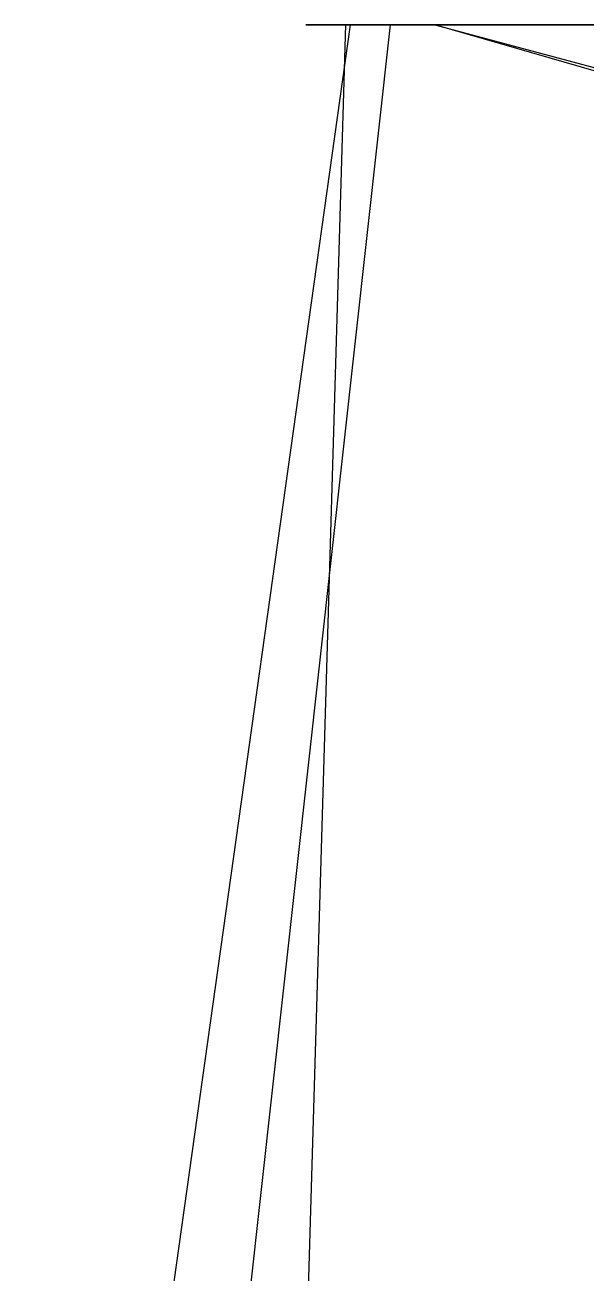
# Model space of a CAD drawing. Extents: x -7423 to 7380, y 2036 to 20000.
# Drawn here: x -2661 to -2130, y 18820 to 20000 of the extents above; entities that cross this region are included whole.
import ezdxf

# ---------------------------------------------------------------- set-up
doc = ezdxf.new("R2010")
doc.units = 0

msp = doc.modelspace()

# ---------------------------------------------------------------- linework, layer by layer
for p, q in [((-3532.8025, 11591.3462), (-2353.125, 20000, 2473.2143)), ((-2315.625, 20000, 2500), (-3159.8558, 12384.6154)), ((-2357.8125, 20000, 2491.0714), (-2533.6789, 14043.2692)), ((-2362.5, 20000, 2955.3571), (-2395.3125, 20000, 2973.2143)), ((-2395.3125, 20000, 2973.2143), (-2367.1875, 20000, 2964.2857)), ((-2367.1875, 20000, 3098.2143), (-2395.3125, 20000, 3107.1429)), ((-2395.3125, 20000, 3107.1429), (-2390.625, 20000, 3098.2143)), ((-2390.625, 20000, 3098.2143), (-2367.1875, 20000, 3098.2143)), ((-2362.5, 20000, 2625), (-2385.9375, 20000, 2607.1429)), ((-2385.9375, 20000, 2607.1429), (-2362.5, 20000, 2589.2857)), ((-2362.5, 20000, 3035.7143), (-2381.25, 20000, 3044.6429)), ((-2381.25, 20000, 3044.6429), (-2376.5625, 20000, 3035.7143)), ((-2376.5625, 20000, 3035.7143), (-2362.5, 20000, 3035.7143)), ((-2339.0625, 20000, 2598.2143), (-2371.875, 20000, 2714.2857)), ((-2371.875, 20000, 2714.2857), (-2362.5, 20000, 2625)), ((-2367.1875, 20000, 2964.2857), (-2362.5, 20000, 2955.3571)), ((-2362.5, 20000, 3982.1429), (-2367.1875, 20000, 3937.5)), ((-2367.1875, 20000, 3937.5), (-2353.125, 20000, 3946.4286)), ((-2339.0625, 20000, 3803.5714), (-2367.1875, 20000, 3750)), ((-2367.1875, 20000, 3750), (-2357.8125, 20000, 3767.8571)), ((-2362.5, 20000, 3714.2857), (-2367.1875, 20000, 3678.5714)), ((-2367.1875, 20000, 3678.5714), (-2353.125, 20000, 3660.7143)), ((-2353.125, 20000, 3660.7143), (-2367.1875, 20000, 3642.8571)), ((-2367.1875, 20000, 3642.8571), (-2339.0625, 20000, 3651.7857)), ((-2362.5, 20000, 2589.2857), (-2357.8125, 20000, 2491.0714)), ((-2250, 20000, 3982.1429), (-2362.5, 20000, 3982.1429)), ((-2353.125, 20000, 3723.2143), (-2362.5, 20000, 3714.2857)), ((-2348.4375, 20000, 3892.8571), (-2357.8125, 20000, 3839.2857)), ((-2357.8125, 20000, 3839.2857), (-2339.0625, 20000, 3803.5714)), ((-2357.8125, 20000, 3767.8571), (-2339.0625, 20000, 3705.3571)), ((-2329.6875, 20000, 3375), (-2357.8125, 20000, 3383.9286)), ((-2357.8125, 20000, 3383.9286), (-2329.6875, 20000, 3357.1429)), ((-2353.125, 20000, 2473.2143), (-2353.125, 20000, 2589.2857)), ((-2353.125, 20000, 2589.2857), (-2339.0625, 20000, 2598.2143)), ((-2353.125, 20000, 3946.4286), (-2348.4375, 20000, 3892.8571)), ((-2348.4375, 20000, 3687.5), (-2353.125, 20000, 3723.2143)), ((-2339.0625, 20000, 3651.7857), (-2353.125, 20000, 3580.3571)), ((-2353.125, 20000, 3580.3571), (-2334.375, 20000, 3598.2143)), ((-2315.625, 20000, 3026.7857), (-2348.4375, 20000, 3035.7143)), ((-2348.4375, 20000, 3035.7143), (-2343.75, 20000, 3026.7857)), ((-2339.0625, 20000, 3705.3571), (-2348.4375, 20000, 3687.5)), ((-2343.75, 20000, 3026.7857), (-2315.625, 20000, 3026.7857)), ((-2320.3125, 20000, 3071.4286), (-2343.75, 20000, 3071.4286)), ((-2343.75, 20000, 3071.4286), (-2339.0625, 20000, 3062.5)), ((-2329.6875, 20000, 3553.5714), (-2343.75, 20000, 3517.8571)), ((-2343.75, 20000, 3517.8571), (-2320.3125, 20000, 3464.2857)), ((-2339.0625, 20000, 3062.5), (-2320.3125, 20000, 3071.4286)), ((-2329.6875, 20000, 3357.1429), (-2339.0625, 20000, 3339.2857)), ((-2339.0625, 20000, 3339.2857), (-2282.8125, 20000, 3312.5)), ((-2334.375, 20000, 3598.2143), (-2329.6875, 20000, 3553.5714)), ((-2320.3125, 20000, 3464.2857), (-2329.6875, 20000, 3375)), ((-2301.5625, 20000, 2517.8571), (-2315.625, 20000, 2500)), ((-2310.9375, 20000, 2758.9286), (-2315.625, 20000, 2848.2143)), ((-2315.625, 20000, 2848.2143), (-2310.9375, 20000, 2767.8571)), ((-2273.4375, 20000, 3232.1429), (-2315.625, 20000, 3223.2143)), ((-2315.625, 20000, 3223.2143), (-2310.9375, 20000, 3214.2857)), ((-2292.1875, 20000, 3875), (-2315.625, 20000, 3910.7143)), ((-2315.625, 20000, 3910.7143), (-2310.9375, 20000, 3973.2143)), ((-2310.9375, 20000, 2767.8571), (-2310.9375, 20000, 2758.9286)), ((-2310.9375, 20000, 3214.2857), (-2273.4375, 20000, 3232.1429)), ((-2278.125, 20000, 3687.5), (-2310.9375, 20000, 3714.2857)), ((-2310.9375, 20000, 3714.2857), (-2306.25, 20000, 3767.8571)), ((-2310.9375, 20000, 3973.2143), (-2264.0625, 20000, 3973.2143)), ((-2306.25, 20000, 3767.8571), (-2273.4375, 20000, 3776.7857)), ((-2165.625, 20000, 2437.5), (-2301.5625, 20000, 2517.8571)), ((-2264.0625, 20000, 3776.7857), (-2301.5625, 20000, 3785.7143)), ((-2301.5625, 20000, 3785.7143), (-2292.1875, 20000, 3875)), ((-2278.125, 20000, 1732.1429), (-2296.875, 20000, 2464.2857)), ((-2296.875, 20000, 2464.2857), (-2015.625, 20000, 2312.5)), ((-2278.125, 20000, 3401.7857), (-2296.875, 20000, 3419.6429)), ((-2296.875, 20000, 3419.6429), (-2231.25, 20000, 3419.6429)), ((-2264.0625, 20000, 3491.0714), (-2296.875, 20000, 3500)), ((-2296.875, 20000, 3500), (-2264.0625, 20000, 3508.9286)), ((-2282.8125, 20000, 3508.9286), (-2296.875, 20000, 3571.4286)), ((-2296.875, 20000, 3571.4286), (-2296.875, 20000, 3625)), ((-2296.875, 20000, 3625), (-2282.8125, 20000, 3633.9286)), ((-2282.8125, 20000, 3633.9286), (-2296.875, 20000, 3669.6429)), ((-2296.875, 20000, 3669.6429), (-2278.125, 20000, 3687.5)), ((-2282.8125, 20000, 3348.2143), (-2292.1875, 20000, 3375)), ((-2292.1875, 20000, 3375), (-2259.375, 20000, 3375)), ((-2282.8125, 20000, 2696.4286), (-2287.5, 20000, 2589.2857)), ((-2287.5, 20000, 2589.2857), (-2273.4375, 20000, 2571.4286)), ((-2278.125, 20000, 2642.8571), (-2282.8125, 20000, 2696.4286)), ((-2264.0625, 20000, 1616.0714), (-2282.8125, 20000, 1625)), ((-2282.8125, 20000, 1625), (-2282.8125, 20000, 1714.2857)), ((-2282.8125, 20000, 1714.2857), (-2226.5625, 20000, 1714.2857)), ((-2282.8125, 20000, 3089.2857), (-2231.25, 20000, 3089.2857)), ((-2231.25, 20000, 3089.2857), (-2282.8125, 20000, 3098.2143)), ((-2282.8125, 20000, 3098.2143), (-2282.8125, 20000, 3089.2857)), ((-2282.8125, 20000, 3312.5), (-2142.1875, 20000, 3348.2143)), ((-2254.6875, 20000, 3276.7857), (-2282.8125, 20000, 3276.7857)), ((-2282.8125, 20000, 3276.7857), (-2250, 20000, 3241.0714)), ((-2264.0625, 20000, 3357.1429), (-2282.8125, 20000, 3348.2143)), ((-2264.0625, 20000, 3508.9286), (-2282.8125, 20000, 3508.9286)), ((-2273.4375, 20000, 3776.7857), (-2282.8125, 20000, 3750)), ((-2282.8125, 20000, 3750), (-2226.5625, 20000, 3723.2143)), ((-2245.3125, 20000, 3848.2143), (-2282.8125, 20000, 3839.2857)), ((-2282.8125, 20000, 3839.2857), (-2235.9375, 20000, 3830.3571)), ((-2048.4375, 20000, 2517.8571), (-2278.125, 20000, 2642.8571)), ((-1996.875, 20000, 1669.6429), (-2278.125, 20000, 1732.1429)), ((-2278.125, 20000, 3366.0714), (-2264.0625, 20000, 3357.1429)), ((-2273.4375, 20000, 3366.0714), (-2278.125, 20000, 3366.0714)), ((-2273.4375, 20000, 3401.7857), (-2278.125, 20000, 3401.7857)), ((-2259.375, 20000, 3464.2857), (-2278.125, 20000, 3473.2143)), ((-2278.125, 20000, 3473.2143), (-2264.0625, 20000, 3491.0714)), ((-2264.0625, 20000, 3973.2143), (-2278.125, 20000, 3901.7857)), ((-2278.125, 20000, 3901.7857), (-2235.9375, 20000, 3892.8571)), ((-2273.4375, 20000, 2571.4286), (-1954.6875, 20000, 2392.8571)), ((-245.4177, 19415.8654), (-2273.4375, 20000, 1616.0714)), ((-2273.4375, 20000, 1616.0714), (-230.2684, 19451.9231)), ((-2259.375, 20000, 3375), (-2273.4375, 20000, 3366.0714)), ((-2250, 20000, 3392.8571), (-2273.4375, 20000, 3401.7857)), ((-2132.8125, 20000, 3857.1429), (-2268.75, 20000, 3910.7143)), ((-2268.75, 20000, 3910.7143), (-2240.625, 20000, 3973.2143)), ((-2160.9375, 20000, 3178.5714), (-2268.75, 20000, 3205.3571)), ((-2268.75, 20000, 3205.3571), (-2212.5, 20000, 3187.5)), ((-2235.9375, 20000, 3241.0714), (-2268.75, 20000, 3258.9286)), ((-2268.75, 20000, 3258.9286), (-2254.6875, 20000, 3276.7857)), ((-2240.625, 20000, 1696.4286), (-2264.0625, 20000, 1705.3571)), ((-2264.0625, 20000, 1705.3571), (-2264.0625, 20000, 1642.8571)), ((-2264.0625, 20000, 1642.8571), (-2250, 20000, 1633.9286)), ((-2259.375, 20000, 1616.0714), (-2264.0625, 20000, 1616.0714)), ((-2264.0625, 20000, 3116.0714), (-2240.625, 20000, 3116.0714)), ((-2259.375, 20000, 3125), (-2264.0625, 20000, 3116.0714)), ((-2240.625, 20000, 3464.2857), (-2264.0625, 20000, 3446.4286)), ((-2264.0625, 20000, 3446.4286), (-2259.375, 20000, 3464.2857)), ((-2254.6875, 20000, 3741.0714), (-2264.0625, 20000, 3776.7857)), ((-2235.9375, 20000, 1642.8571), (-2259.375, 20000, 1678.5714)), ((-2259.375, 20000, 1678.5714), (-2240.625, 20000, 1696.4286)), ((-2250, 20000, 1633.9286), (-2259.375, 20000, 1616.0714)), ((-2240.625, 20000, 3116.0714), (-2259.375, 20000, 3125)), ((-2226.5625, 20000, 3544.6429), (-2259.375, 20000, 3535.7143)), ((-2259.375, 20000, 3535.7143), (-2217.1875, 20000, 3526.7857)), ((-2212.5, 20000, 3187.5), (-2254.6875, 20000, 3160.7143)), ((-2254.6875, 20000, 3160.7143), (-2217.1875, 20000, 3151.7857)), ((-2231.25, 20000, 3419.6429), (-2254.6875, 20000, 3410.7143)), ((-2254.6875, 20000, 3410.7143), (-2250, 20000, 3392.8571)), ((-2226.5625, 20000, 3723.2143), (-2254.6875, 20000, 3741.0714)), ((-2235.9375, 20000, 3892.8571), (-2254.6875, 20000, 3883.9286)), ((-2254.6875, 20000, 3883.9286), (-2235.9375, 20000, 3875)), ((-2235.9375, 20000, 3875), (-2254.6875, 20000, 3866.0714)), ((-2254.6875, 20000, 3866.0714), (-2245.3125, 20000, 3848.2143)), ((-2240.625, 20000, 3973.2143), (-2250, 20000, 3982.1429)), ((-2250, 20000, 3241.0714), (-2245.3125, 20000, 3232.1429)), ((-2245.3125, 20000, 3232.1429), (-2156.25, 20000, 3258.9286)), ((-2217.1875, 20000, 3446.4286), (-2245.3125, 20000, 3455.3571)), ((-2245.3125, 20000, 3455.3571), (-2221.875, 20000, 3455.3571)), ((-2198.4375, 20000, 3455.3571), (-2245.3125, 20000, 3491.0714)), ((-2245.3125, 20000, 3491.0714), (-2240.625, 20000, 3464.2857)), ((-2207.8125, 20000, 3562.5), (-2245.3125, 20000, 3571.4286)), ((-2245.3125, 20000, 3571.4286), (-2226.5625, 20000, 3544.6429)), ((-2226.5625, 20000, 1714.2857), (-2235.9375, 20000, 1642.8571)), ((-2231.25, 20000, 3267.8571), (-2235.9375, 20000, 3241.0714)), ((-2235.9375, 20000, 3830.3571), (-2231.25, 20000, 3857.1429)), ((-2203.125, 20000, 3678.5714), (-2235.9375, 20000, 3678.5714)), ((-2235.9375, 20000, 3678.5714), (-2175, 20000, 3642.8571)), ((-2184.375, 20000, 3464.2857), (-2235.9375, 20000, 3508.9286)), ((-2235.9375, 20000, 3508.9286), (-2203.125, 20000, 3491.0714)), ((-2203.125, 20000, 3250), (-2231.25, 20000, 3267.8571)), ((-2231.25, 20000, 3857.1429), (-2221.875, 20000, 3830.3571)), ((-2198.4375, 20000, 1651.7857), (-2226.5625, 20000, 1687.5)), ((-2226.5625, 20000, 1687.5), (-2207.8125, 20000, 1705.3571)), ((-2203.125, 20000, 3803.5714), (-2226.5625, 20000, 3812.5)), ((-2226.5625, 20000, 3812.5), (-2207.8125, 20000, 3803.5714)), ((-2207.8125, 20000, 3803.5714), (-2226.5625, 20000, 3785.7143)), ((-2226.5625, 20000, 3785.7143), (-2221.875, 20000, 3776.7857)), ((-2221.875, 20000, 3455.3571), (-2217.1875, 20000, 3446.4286)), ((-2221.875, 20000, 3830.3571), (-2184.375, 20000, 3830.3571)), ((-2221.875, 20000, 3776.7857), (-2203.125, 20000, 3803.5714)), ((-2217.1875, 20000, 3151.7857), (-2212.5, 20000, 3142.8571)), ((-2184.375, 20000, 3357.1429), (-2217.1875, 20000, 3366.0714)), ((-2217.1875, 20000, 3366.0714), (-2189.0625, 20000, 3366.0714)), ((-2184.375, 20000, 3437.5), (-2217.1875, 20000, 3437.5)), ((-2217.1875, 20000, 3437.5), (-2189.0625, 20000, 3446.4286)), ((-2175, 20000, 3642.8571), (-2217.1875, 20000, 3625)), ((-2217.1875, 20000, 3625), (-2207.8125, 20000, 3562.5)), ((-2217.1875, 20000, 3526.7857), (-2212.5, 20000, 3553.5714)), ((-2203.125, 20000, 3973.2143), (-2217.1875, 20000, 3964.2857)), ((-2217.1875, 20000, 3964.2857), (-2170.3125, 20000, 3901.7857)), ((-2212.5, 20000, 3142.8571), (-2156.25, 20000, 3142.8571)), ((-2156.25, 20000, 3142.8571), (-2212.5, 20000, 3169.6429)), ((-2212.5, 20000, 3169.6429), (-2160.9375, 20000, 3178.5714)), ((-2189.0625, 20000, 3758.9286), (-2212.5, 20000, 3750)), ((-2212.5, 20000, 3750), (-2189.0625, 20000, 3750)), ((-2175, 20000, 3741.0714), (-2212.5, 20000, 3732.1429)), ((-2212.5, 20000, 3732.1429), (-2189.0625, 20000, 3714.2857)), ((-2212.5, 20000, 3553.5714), (-2142.1875, 20000, 3580.3571)), ((-2207.8125, 20000, 1705.3571), (-2198.4375, 20000, 1660.7143)), ((-2198.4375, 20000, 3303.5714), (-2207.8125, 20000, 3294.6429)), ((-2207.8125, 20000, 3294.6429), (-2175, 20000, 3285.7143)), ((-2189.0625, 20000, 3714.2857), (-2207.8125, 20000, 3696.4286)), ((-2207.8125, 20000, 3696.4286), (-2203.125, 20000, 3678.5714)), ((-2175, 20000, 3285.7143), (-2203.125, 20000, 3250)), ((-2184.375, 20000, 3383.9286), (-2203.125, 20000, 3419.6429)), ((-2203.125, 20000, 3419.6429), (-2165.625, 20000, 3401.7857)), ((-2203.125, 20000, 3491.0714), (-2198.4375, 20000, 3464.2857)), ((-2198.4375, 20000, 3937.5), (-2203.125, 20000, 3973.2143)), ((-2179.6875, 20000, 1687.5), (-2198.4375, 20000, 1696.4286)), ((-2198.4375, 20000, 1696.4286), (-2175, 20000, 1705.3571)), ((-2198.4375, 20000, 1660.7143), (-2198.4375, 20000, 1651.7857)), ((-2151.5625, 20000, 3285.7143), (-2198.4375, 20000, 3303.5714)), ((-2198.4375, 20000, 3464.2857), (-2198.4375, 20000, 3455.3571)), ((-2175, 20000, 3678.5714), (-2198.4375, 20000, 3678.5714)), ((-2198.4375, 20000, 3678.5714), (-2179.6875, 20000, 3687.5)), ((-2179.6875, 20000, 3982.1429), (-2198.4375, 20000, 3937.5)), ((-2189.0625, 20000, 3366.0714), (-2184.375, 20000, 3357.1429)), ((-2189.0625, 20000, 3446.4286), (-2184.375, 20000, 3437.5)), ((-2184.375, 20000, 3830.3571), (-2189.0625, 20000, 3758.9286)), ((-2189.0625, 20000, 3750), (-2184.375, 20000, 3785.7143)), ((-2170.3125, 20000, 3919.6429), (-2189.0625, 20000, 3919.6429)), ((-2189.0625, 20000, 3919.6429), (-2179.6875, 20000, 3982.1429)), ((-2170.3125, 20000, 1642.8571), (-2184.375, 20000, 1642.8571)), ((-2184.375, 20000, 1642.8571), (-2179.6875, 20000, 1687.5)), ((-2170.3125, 20000, 3392.8571), (-2184.375, 20000, 3383.9286)), ((-2184.375, 20000, 3785.7143), (-2175, 20000, 3741.0714)), ((-2165.625, 20000, 3535.7143), (-2184.375, 20000, 3464.2857)), ((-2179.6875, 20000, 3687.5), (-2175, 20000, 3678.5714)), ((-2175, 20000, 1705.3571), (-2170.3125, 20000, 1651.7857)), ((-2137.5, 20000, 3651.7857), (-2175, 20000, 3687.5)), ((-2175, 20000, 3687.5), (-2146.875, 20000, 3741.0714)), ((-2170.3125, 20000, 1651.7857), (-2170.3125, 20000, 1642.8571)), ((-2165.625, 20000, 3401.7857), (-2170.3125, 20000, 3392.8571)), ((-2170.3125, 20000, 3892.8571), (-2170.3125, 20000, 3919.6429)), ((-2170.3125, 20000, 3901.7857), (-2170.3125, 20000, 3892.8571)), ((-2156.25, 20000, 2455.3571), (-2165.625, 20000, 2437.5)), ((-2137.5, 20000, 3553.5714), (-2165.625, 20000, 3535.7143)), ((-2146.875, 20000, 3741.0714), (-2165.625, 20000, 3741.0714)), ((-2165.625, 20000, 3741.0714), (-2160.9375, 20000, 3812.5)), ((-2146.875, 20000, 3821.4286), (-2165.625, 20000, 3848.2143)), ((-2165.625, 20000, 3848.2143), (-2142.1875, 20000, 3857.1429)), ((-2142.1875, 20000, 1651.7857), (-2160.9375, 20000, 1651.7857)), ((-2160.9375, 20000, 1651.7857), (-2160.9375, 20000, 1687.5)), ((-2160.9375, 20000, 1687.5), (-2146.875, 20000, 1696.4286)), ((-2160.9375, 20000, 3812.5), (-2137.5, 20000, 3794.6429)), ((-2146.875, 20000, 2428.5714), (-2156.25, 20000, 2455.3571)), ((-2156.25, 20000, 3258.9286), (-2151.5625, 20000, 3285.7143)), ((-2146.875, 20000, 3357.1429), (-2156.25, 20000, 3401.7857)), ((-2156.25, 20000, 3401.7857), (-2156.25, 20000, 3517.8571)), ((-2156.25, 20000, 3517.8571), (-2137.5, 20000, 3553.5714)), ((-1935.9375, 20000, 2312.5), (-2146.875, 20000, 2428.5714)), ((-2146.875, 20000, 1696.4286), (-2128.125, 20000, 1669.6429)), ((-2123.4375, 20000, 3919.6429), (-2146.875, 20000, 3910.7143)), ((-2146.875, 20000, 3910.7143), (-2123.4375, 20000, 3883.9286)), ((-2137.5, 20000, 3366.0714), (-2146.875, 20000, 3357.1429)), ((-2142.1875, 20000, 3830.3571), (-2146.875, 20000, 3821.4286)), ((-2137.5, 20000, 1660.7143), (-2142.1875, 20000, 1651.7857)), ((-2142.1875, 20000, 3348.2143), (-2123.4375, 20000, 3294.6429)), ((-2128.125, 20000, 3526.7857), (-2142.1875, 20000, 3375)), ((-2142.1875, 20000, 3375), (-2137.5, 20000, 3366.0714)), ((-2142.1875, 20000, 3580.3571), (-2137.5, 20000, 3553.5714)), ((-2137.5, 20000, 3794.6429), (-2142.1875, 20000, 3660.7143)), ((-2142.1875, 20000, 3660.7143), (-2137.5, 20000, 3651.7857)), ((-2142.1875, 20000, 3857.1429), (-2142.1875, 20000, 3830.3571)), ((-2128.125, 20000, 1669.6429), (-2137.5, 20000, 1660.7143)), ((-2109.375, 20000, 1669.6429), (-2137.5, 20000, 1687.5)), ((-2137.5, 20000, 1687.5), (-2100, 20000, 1687.5)), ((-2137.5, 20000, 3553.5714), (-2128.125, 20000, 3526.7857)), ((-2123.4375, 20000, 3883.9286), (-2132.8125, 20000, 3857.1429))]:
    msp.add_line(p, q)

doc.saveas('drawing.dxf')
